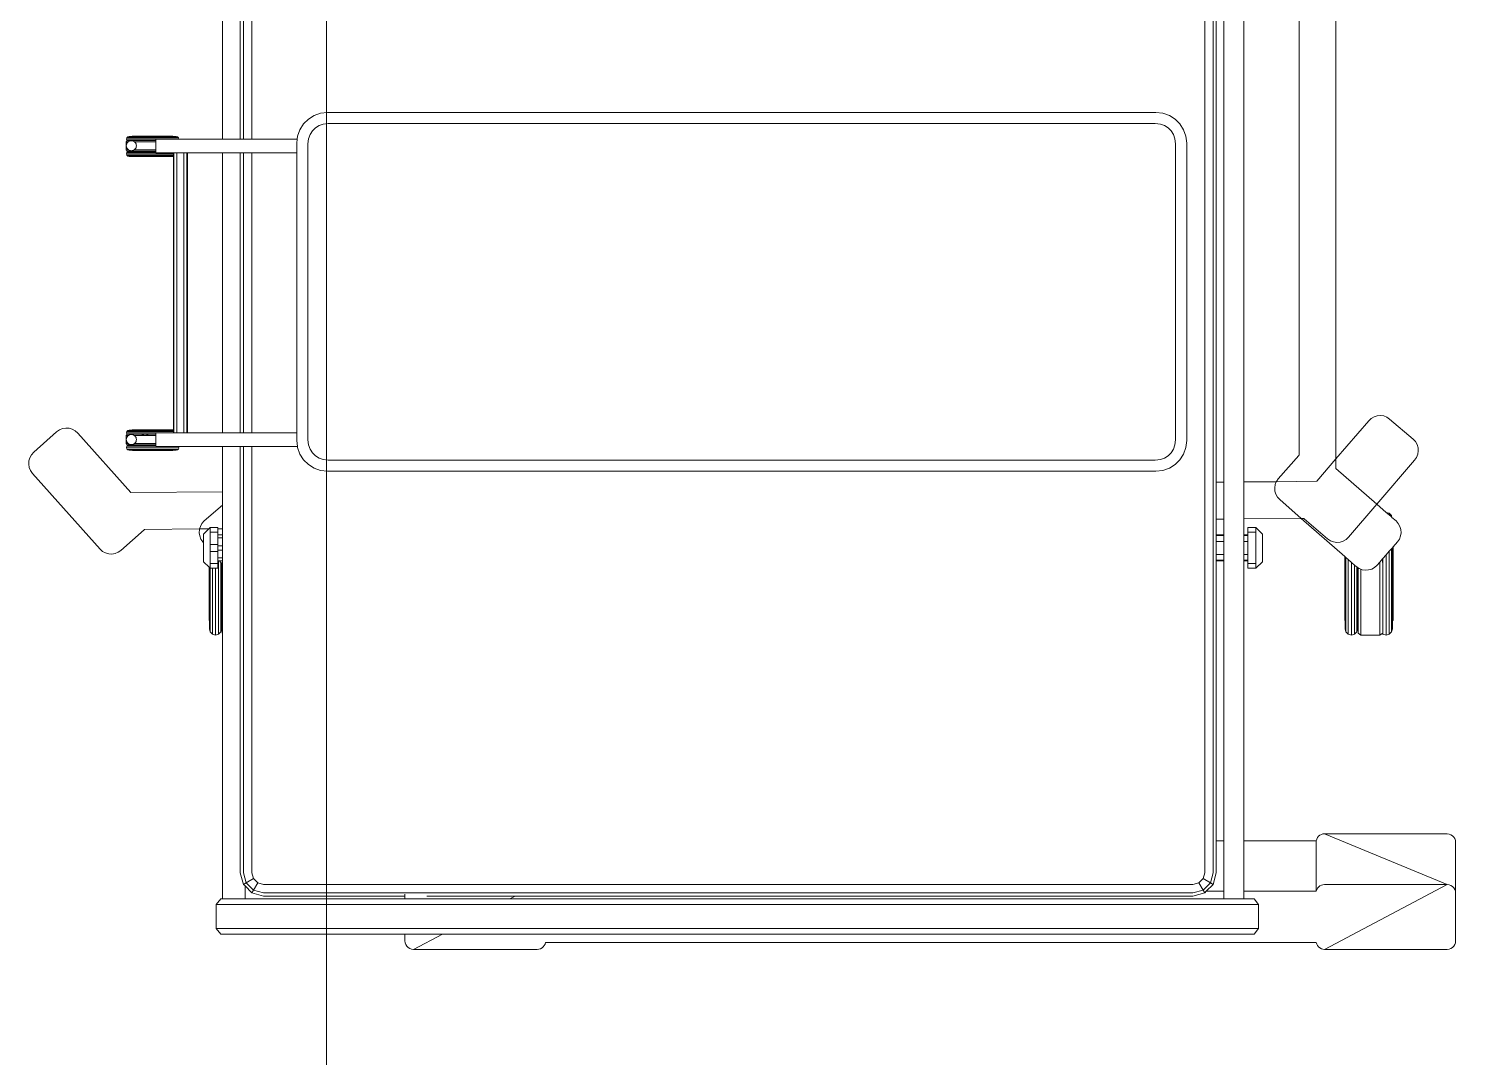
# Model space of a CAD drawing. Header units: millimetres. Extents: x -280308 to 6402717, y -14 to 2073074.
# Drawn here: x -2305 to -817, y 421997 to 423058 of the extents above; entities that cross this region are included whole.
import ezdxf
from ezdxf.enums import TextEntityAlignment as Align

# ---------------------------------------------------------------- set-up
doc = ezdxf.new("R2010")
doc.units = ezdxf.units.MM
doc.linetypes.add('I02_HIDDEN', pattern=[6, 4, -2])
doc.layers.get('0').update_dxf_attribs({"lineweight": 0})
for name, color, linetype, lineweight in [('A-FURN-EQPM', 177, 'Continuous', 0), ('A-Z22-T-Anno_Text', 152, 'Continuous', 9), ('A-Z774-E-Hidden', 142, 'I02_HIDDEN', 0)]:
    doc.layers.add(name, color=color, linetype=linetype, lineweight=lineweight)
doc.styles.add('TGF_A', font='arial.ttf')

# ---------------------------------------------------------------- blocks, each defined once
blk = doc.blocks.new('A$C872eac23')
at = {"color": 0, "linetype": 'ByBlock', "lineweight": -2}
for p, q in [((-0.4909, -2.1111), (-0.4909, -0.0817)), ((-0.4821, -2.1111), (-0.4821, -0.0817)), ((0.5013, -0.0817), (0.5013, -1.3546)), ((0.5101, -0.0817), (0.5101, -1.3546)), ((0.5133, -0.0817), (0.5133, -1.3546)), ((-0.5224, -0.4326), (-0.5224, -1.7081)), ((-0.5019, -0.4326), (-0.5019, -1.7083)), ((-0.4941, -0.4326), (-0.4941, -1.7084)), ((-0.6176, -0.543), (-0.6176, -1.6843)), ((0.5317, -1.3546), (0.5317, -1.1233)), ((-0.5795, -1.2092), (-0.5795, -1.6803)), ((-0.4603, -1.3447), (-0.4566, -1.3388)), ((-0.4566, -1.3388), (-0.4516, -1.3338)), ((-0.4516, -1.3338), (-0.4457, -1.3301)), ((-0.4457, -1.3301), (-0.439, -1.3277)), ((-0.439, -1.3277), (-0.4317, -1.3268)), ((-0.431, -1.3383), (-0.4364, -1.3389)), ((-0.4317, -1.3268), (0.4231, -1.3268)), ((0.4225, -1.3383), (-0.431, -1.3383)), ((0.4278, -1.3389), (0.4225, -1.3383)), ((0.4231, -1.3268), (0.4304, -1.3277)), ((0.4304, -1.3277), (0.4371, -1.3301)), ((0.4371, -1.3301), (0.443, -1.3338)), ((0.443, -1.3338), (0.448, -1.3388)), ((0.448, -1.3388), (0.4517, -1.3447)), ((-0.4636, -1.3587), (-0.4627, -1.3514)), ((-0.4627, -1.3514), (-0.4603, -1.3447)), ((-0.4499, -1.3498), (-0.4514, -1.354)), ((-0.4475, -1.346), (-0.4499, -1.3498)), ((-0.4444, -1.3429), (-0.4475, -1.346)), ((-0.4406, -1.3405), (-0.4444, -1.3429)), ((-0.4364, -1.3389), (-0.4406, -1.3405)), ((0.432, -1.3405), (0.4278, -1.3389)), ((0.4358, -1.3429), (0.432, -1.3405)), ((0.4389, -1.346), (0.4358, -1.3429)), ((0.4413, -1.3498), (0.4389, -1.346)), ((0.4429, -1.354), (0.4413, -1.3498)), ((0.4517, -1.3447), (0.4541, -1.3514)), ((0.4545, -1.3546), (0.4541, -1.3514)), ((0.577, -1.353), (0.5766, -1.3544)), ((0.578, -1.352), (0.577, -1.353)), ((0.577, -1.353), (0.6302, -1.353)), ((0.5781, -1.352), (0.578, -1.352)), ((0.5793, -1.3517), (0.5781, -1.352)), ((0.5781, -1.352), (0.629, -1.352)), ((0.5828, -1.3517), (0.5793, -1.3517)), ((0.583, -1.3513), (0.5828, -1.3517)), ((0.5828, -1.3517), (0.6247, -1.3516)), ((0.6245, -1.3512), (0.583, -1.3513)), ((0.6247, -1.3516), (0.6245, -1.3512)), ((0.6247, -1.3516), (0.6277, -1.3516)), ((0.6277, -1.3516), (0.6278, -1.3516)), ((0.6277, -1.3516), (0.6277, -1.3516)), ((0.6278, -1.3516), (0.629, -1.352)), ((0.629, -1.352), (0.6292, -1.352)), ((0.6292, -1.352), (0.6302, -1.353)), ((0.6302, -1.353), (0.6306, -1.3543)), ((-0.4636, -1.6652), (-0.4636, -1.3587)), ((-0.4514, -1.354), (-0.4521, -1.3593)), ((-0.4521, -1.3593), (-0.4521, -1.6646)), ((0.4435, -1.3593), (0.4429, -1.354)), ((0.4435, -1.6646), (0.4435, -1.3593)), ((0.4545, -1.3546), (0.455, -1.3587)), ((0.5013, -1.3546), (0.4545, -1.3546)), ((0.455, -1.3587), (0.455, -1.3687)), ((0.5101, -1.3546), (0.5013, -1.3546)), ((0.5133, -1.3546), (0.5101, -1.3546)), ((0.5317, -1.3546), (0.5133, -1.3546)), ((0.5767, -1.3546), (0.5317, -1.3546)), ((0.5766, -1.3544), (0.5767, -1.3546)), ((0.5821, -1.3544), (0.5766, -1.3544)), ((0.582, -1.3546), (0.5767, -1.3546)), ((0.582, -1.3546), (0.5821, -1.3544)), ((0.5822, -1.3546), (0.582, -1.3546)), ((0.5821, -1.3544), (0.5822, -1.3544)), ((0.5822, -1.3544), (0.6306, -1.3543)), ((0.5822, -1.3544), (0.5822, -1.3546)), ((0.5822, -1.3546), (0.6005, -1.3546)), ((0.6005, -1.3546), (0.6005, -1.3557)), ((0.6005, -1.3557), (0.6005, -1.356)), ((0.6005, -1.3557), (0.6302, -1.3557)), ((0.6005, -1.356), (0.6005, -1.3572)), ((0.6005, -1.3572), (0.6005, -1.3654)), ((0.6189, -1.3572), (0.6005, -1.3572)), ((0.6005, -1.3654), (0.6005, -1.3667)), ((0.6189, -1.3654), (0.6005, -1.3654)), ((0.6005, -1.3667), (0.6005, -1.3669)), ((0.6005, -1.3667), (0.6253, -1.3667)), ((0.6005, -1.3669), (0.6005, -1.3673)), ((0.6005, -1.3669), (0.6253, -1.3669)), ((0.6005, -1.3673), (0.629, -1.3672)), ((0.6005, -1.3673), (0.6005, -1.3683)), ((0.6005, -1.3683), (0.6302, -1.3682)), ((0.6005, -1.3683), (0.6005, -1.3687)), ((0.6085, -1.3559), (0.6099, -1.3559)), ((0.6129, -1.3559), (0.6149, -1.3559)), ((0.617, -1.3559), (0.6191, -1.3559)), ((0.6189, -1.3572), (0.6227, -1.3571)), ((0.6228, -1.3655), (0.6189, -1.3654)), ((0.6271, -1.3559), (0.6205, -1.3559)), ((0.6205, -1.3613), (0.6206, -1.3603)), ((0.6206, -1.3623), (0.6205, -1.3613)), ((0.6206, -1.3603), (0.6209, -1.3593)), ((0.6209, -1.3633), (0.6206, -1.3623)), ((0.6209, -1.3593), (0.6214, -1.3584)), ((0.6214, -1.3642), (0.6209, -1.3633)), ((0.6214, -1.3584), (0.622, -1.3576)), ((0.6221, -1.3649), (0.6214, -1.3642)), ((0.622, -1.3576), (0.6227, -1.3571)), ((0.6228, -1.3655), (0.6221, -1.3649)), ((0.6227, -1.3571), (0.6228, -1.357)), ((0.6228, -1.357), (0.6237, -1.3565)), ((0.6228, -1.3656), (0.6228, -1.3655)), ((0.6237, -1.3661), (0.6228, -1.3656)), ((0.6237, -1.3565), (0.6247, -1.3562)), ((0.6247, -1.3663), (0.6237, -1.3661)), ((0.6247, -1.3562), (0.6257, -1.3561)), ((0.6257, -1.3664), (0.6247, -1.3663)), ((0.6253, -1.3667), (0.6253, -1.3669)), ((0.6253, -1.3667), (0.6301, -1.3667)), ((0.6253, -1.3669), (0.6278, -1.3669)), ((0.6257, -1.3561), (0.6267, -1.3562)), ((0.6257, -1.3561), (0.6257, -1.3561)), ((0.6257, -1.3664), (0.6267, -1.3663)), ((0.6267, -1.3562), (0.6277, -1.3565)), ((0.6277, -1.3661), (0.6267, -1.3663)), ((0.6287, -1.3559), (0.6275, -1.3559)), ((0.6277, -1.3565), (0.6286, -1.357)), ((0.6286, -1.3656), (0.6277, -1.3661)), ((0.6278, -1.3669), (0.629, -1.3672)), ((0.6288, -1.3572), (0.6286, -1.357)), ((0.6286, -1.3656), (0.6289, -1.3654)), ((0.6288, -1.3654), (0.6286, -1.3656)), ((0.6288, -1.3572), (0.6289, -1.3572)), ((0.6288, -1.3572), (0.6293, -1.3576)), ((0.6294, -1.3649), (0.6288, -1.3654)), ((0.6288, -1.3654), (0.6289, -1.3654)), ((0.6289, -1.3572), (0.6293, -1.3576)), ((0.6289, -1.3572), (0.631, -1.3572)), ((0.6289, -1.3654), (0.6304, -1.3654)), ((0.629, -1.3672), (0.6292, -1.3672)), ((0.6291, -1.3559), (0.6297, -1.3559)), ((0.6292, -1.3672), (0.6302, -1.3682)), ((0.6293, -1.3576), (0.63, -1.3584)), ((0.63, -1.3641), (0.6294, -1.3649)), ((0.63, -1.3559), (0.6298, -1.3559)), ((0.6302, -1.3557), (0.63, -1.3559)), ((0.6301, -1.3559), (0.63, -1.3559)), ((0.6305, -1.3593), (0.63, -1.3584)), ((0.6305, -1.3633), (0.63, -1.3641)), ((0.631, -1.3572), (0.6301, -1.3559)), ((0.631, -1.3654), (0.6301, -1.3667)), ((0.6306, -1.3543), (0.6302, -1.3557)), ((0.6302, -1.3682), (0.6306, -1.3696)), ((0.631, -1.3654), (0.6304, -1.3654)), ((0.6308, -1.3603), (0.6305, -1.3593)), ((0.6308, -1.3623), (0.6305, -1.3633)), ((0.6309, -1.3613), (0.6308, -1.3603)), ((0.6308, -1.3623), (0.6309, -1.3613)), ((0.631, -1.3572), (0.631, -1.3654)), ((0.455, -1.6575), (0.455, -1.3687)), ((0.455, -1.3687), (0.5013, -1.3687)), ((0.5013, -1.6575), (0.5013, -1.3687)), ((0.5013, -1.3687), (0.5101, -1.3687)), ((0.5101, -1.6575), (0.5101, -1.3687)), ((0.5101, -1.3687), (0.5133, -1.3687)), ((0.5133, -1.6575), (0.5133, -1.3687)), ((0.5133, -1.3687), (0.5317, -1.3687)), ((0.5317, -1.6575), (0.5317, -1.3687)), ((0.5317, -1.3687), (0.5679, -1.3687)), ((0.5679, -1.3687), (0.5679, -1.6573)), ((0.5679, -1.3687), (0.5683, -1.3687)), ((0.5683, -1.3687), (0.5683, -1.6573)), ((0.5714, -1.3687), (0.5683, -1.3687)), ((0.5714, -1.3687), (0.5714, -1.6573)), ((0.5714, -1.3687), (0.5786, -1.3687)), ((0.5786, -1.3687), (0.5786, -1.6573)), ((0.5786, -1.3687), (0.5818, -1.3687)), ((0.5818, -1.3687), (0.5818, -1.6573)), ((0.5818, -1.3687), (0.5822, -1.3687)), ((0.5822, -1.3697), (0.5822, -1.3687)), ((0.5822, -1.3687), (0.6005, -1.3687)), ((0.5822, -1.3697), (0.6306, -1.3696)), ((0.5822, -1.3711), (0.5822, -1.3697)), ((0.5822, -1.3711), (0.6302, -1.371)), ((0.5822, -1.3721), (0.5822, -1.3711)), ((0.5822, -1.3721), (0.6291, -1.372)), ((0.5822, -1.3724), (0.5822, -1.3721)), ((0.5822, -1.6547), (0.5822, -1.3724)), ((0.5822, -1.3724), (0.583, -1.3724)), ((0.583, -1.3724), (0.583, -1.3725)), ((0.6246, -1.3724), (0.583, -1.3724)), ((0.583, -1.3725), (0.6245, -1.3725)), ((0.6246, -1.3724), (0.6245, -1.3725)), ((0.6246, -1.3724), (0.6277, -1.3724)), ((0.6278, -1.3723), (0.6277, -1.3724)), ((0.6279, -1.3724), (0.6278, -1.3723)), ((0.6291, -1.372), (0.6279, -1.3724)), ((0.6291, -1.372), (0.6292, -1.372)), ((0.6302, -1.371), (0.6292, -1.372)), ((0.6306, -1.3696), (0.6302, -1.371)), ((-0.6972, -1.664), (-0.673, -1.6432)), ((-0.673, -1.6432), (-0.6701, -1.6413)), ((-0.6701, -1.6413), (-0.6669, -1.64)), ((-0.6669, -1.64), (-0.6636, -1.6396)), ((-0.6636, -1.6396), (-0.6602, -1.6398)), ((-0.6602, -1.6398), (-0.657, -1.6408)), ((-0.657, -1.6408), (-0.654, -1.6425)), ((-0.654, -1.6425), (-0.6514, -1.6449)), ((-0.6514, -1.6449), (-0.6176, -1.6843)), ((-0.6996, -1.6665), (-0.6972, -1.664)), ((-0.4627, -1.6725), (-0.4636, -1.6652)), ((-0.4521, -1.6646), (-0.4514, -1.6699)), ((0.4429, -1.6699), (0.4435, -1.6646)), ((0.455, -1.6652), (0.4542, -1.6716)), ((0.455, -1.6575), (0.455, -1.6652)), ((0.5013, -1.6575), (0.455, -1.6575)), ((0.5101, -1.6575), (0.5013, -1.6575)), ((0.5133, -1.6575), (0.5101, -1.6575)), ((0.5317, -1.6575), (0.5133, -1.6575)), ((0.5766, -1.6575), (0.5317, -1.6575)), ((0.5679, -1.6573), (0.5683, -1.6573)), ((0.5714, -1.6573), (0.5683, -1.6573)), ((0.5714, -1.6573), (0.5766, -1.6573)), ((0.5766, -1.6573), (0.5766, -1.6574)), ((0.5766, -1.6573), (0.5786, -1.6573)), ((0.5766, -1.6574), (0.5766, -1.6575)), ((0.5766, -1.6574), (0.5821, -1.6574)), ((0.5821, -1.6575), (0.5766, -1.6575)), ((0.5818, -1.6573), (0.5786, -1.6573)), ((0.5818, -1.6573), (0.5822, -1.6573)), ((0.5821, -1.6575), (0.5821, -1.6574)), ((0.5821, -1.6574), (0.5822, -1.6574)), ((0.5822, -1.6575), (0.5821, -1.6575)), ((0.5822, -1.655), (0.5822, -1.6547)), ((0.5822, -1.6547), (0.5828, -1.6547)), ((0.5822, -1.656), (0.5822, -1.655)), ((0.5822, -1.655), (0.629, -1.655)), ((0.5822, -1.6573), (0.5822, -1.656)), ((0.5822, -1.656), (0.6302, -1.656)), ((0.5822, -1.6574), (0.6306, -1.6573)), ((0.5822, -1.6574), (0.5822, -1.6575)), ((0.5822, -1.6575), (0.6005, -1.6575)), ((0.583, -1.6543), (0.5828, -1.6547)), ((0.5828, -1.6547), (0.6247, -1.6546)), ((0.6245, -1.6542), (0.583, -1.6543)), ((0.6005, -1.6575), (0.6005, -1.6587)), ((0.6005, -1.6587), (0.6005, -1.659)), ((0.6005, -1.6587), (0.6302, -1.6587)), ((0.6005, -1.659), (0.6005, -1.6602)), ((0.6005, -1.6602), (0.6005, -1.6685)), ((0.6189, -1.6602), (0.6005, -1.6602)), ((0.6085, -1.659), (0.6099, -1.659)), ((0.6129, -1.659), (0.6149, -1.659)), ((0.617, -1.6589), (0.6191, -1.6589)), ((0.6189, -1.6602), (0.6227, -1.6601)), ((0.6271, -1.6589), (0.6205, -1.6589)), ((0.6205, -1.6643), (0.6206, -1.6633)), ((0.6206, -1.6653), (0.6205, -1.6643)), ((0.6206, -1.6633), (0.6209, -1.6623)), ((0.6209, -1.6663), (0.6206, -1.6653)), ((0.6209, -1.6623), (0.6214, -1.6614)), ((0.6214, -1.6614), (0.622, -1.6606)), ((0.622, -1.6606), (0.6227, -1.6601)), ((0.6227, -1.6601), (0.6228, -1.66)), ((0.6228, -1.66), (0.6237, -1.6595)), ((0.6237, -1.6595), (0.6247, -1.6592)), ((0.6247, -1.6546), (0.6245, -1.6542)), ((0.6247, -1.6546), (0.6277, -1.6546)), ((0.6247, -1.6592), (0.6257, -1.6591)), ((0.6257, -1.6591), (0.6267, -1.6592)), ((0.6257, -1.6591), (0.6257, -1.6591)), ((0.6263, -1.719), (0.6811, -1.6576)), ((0.6267, -1.6592), (0.6277, -1.6595)), ((0.6287, -1.6589), (0.6275, -1.6589)), ((0.6277, -1.6546), (0.6278, -1.6546)), ((0.6277, -1.6546), (0.6277, -1.6546)), ((0.6277, -1.6595), (0.6286, -1.66)), ((0.6278, -1.6546), (0.629, -1.655)), ((0.6288, -1.6602), (0.6286, -1.66)), ((0.6288, -1.6602), (0.6289, -1.6602)), ((0.6288, -1.6602), (0.6293, -1.6606)), ((0.6289, -1.6602), (0.6293, -1.6606)), ((0.6289, -1.6602), (0.631, -1.6602)), ((0.6292, -1.655), (0.629, -1.655)), ((0.6291, -1.6589), (0.6297, -1.6589)), ((0.6292, -1.655), (0.6302, -1.656)), ((0.6293, -1.6606), (0.63, -1.6614)), ((0.63, -1.6589), (0.6298, -1.6589)), ((0.6302, -1.6587), (0.63, -1.6589)), ((0.6301, -1.6589), (0.63, -1.6589)), ((0.6305, -1.6623), (0.63, -1.6614)), ((0.631, -1.6602), (0.6301, -1.6589)), ((0.6302, -1.656), (0.6306, -1.6573)), ((0.6306, -1.6573), (0.6302, -1.6587)), ((0.6308, -1.6633), (0.6305, -1.6623)), ((0.6308, -1.6653), (0.6305, -1.6663)), ((0.6309, -1.6643), (0.6308, -1.6633)), ((0.6308, -1.6653), (0.6309, -1.6643)), ((0.631, -1.6602), (0.631, -1.6684)), ((0.6811, -1.6576), (0.6837, -1.6552)), ((0.6837, -1.6552), (0.6867, -1.6536)), ((0.6867, -1.6536), (0.69, -1.6527)), ((0.69, -1.6527), (0.6933, -1.6525)), ((0.6933, -1.6525), (0.6967, -1.653)), ((0.6967, -1.653), (0.6999, -1.6543)), ((0.6999, -1.6543), (0.7028, -1.6563)), ((0.7028, -1.6563), (0.7265, -1.6775)), ((-0.7025, -1.6761), (-0.7023, -1.6728)), ((-0.702, -1.6794), (-0.7025, -1.6761)), ((-0.7023, -1.6728), (-0.7013, -1.6695)), ((-0.7008, -1.6827), (-0.702, -1.6794)), ((-0.7013, -1.6695), (-0.6996, -1.6665)), ((-0.5795, -1.6803), (-0.5794, -1.6804)), ((-0.5794, -1.6804), (-0.5793, -1.6805)), ((-0.5794, -1.6804), (-0.5794, -1.6804)), ((-0.5793, -1.6805), (-0.5792, -1.6806)), ((-0.5792, -1.6806), (-0.5791, -1.6807)), ((-0.5792, -1.6806), (-0.5792, -1.6806)), ((-0.5791, -1.6807), (-0.5581, -1.7047)), ((-0.5791, -1.6807), (-0.5791, -1.6807)), ((-0.4603, -1.6793), (-0.4627, -1.6725)), ((-0.4566, -1.6852), (-0.4603, -1.6793)), ((-0.4514, -1.6699), (-0.4499, -1.6742)), ((-0.4499, -1.6742), (-0.4475, -1.6779)), ((-0.4475, -1.6779), (-0.4444, -1.6811)), ((0.4358, -1.6811), (0.4389, -1.6779)), ((0.4389, -1.6779), (0.4413, -1.6742)), ((0.4413, -1.6742), (0.4429, -1.6699)), ((0.4517, -1.6793), (0.448, -1.6852)), ((0.4541, -1.6725), (0.4517, -1.6793)), ((0.4541, -1.6725), (0.4542, -1.6716)), ((0.4542, -1.6716), (0.5013, -1.6716)), ((0.5013, -2.1111), (0.5013, -1.6716)), ((0.5013, -1.6716), (0.5101, -1.6716)), ((0.5101, -2.1111), (0.5101, -1.6716)), ((0.5101, -1.6716), (0.5133, -1.6716)), ((0.5133, -2.1111), (0.5133, -1.6716)), ((0.5133, -1.6716), (0.5317, -1.6716)), ((0.5317, -1.7181), (0.5317, -1.6716)), ((0.5769, -1.6716), (0.5317, -1.6716)), ((0.5769, -1.6716), (0.5766, -1.6727)), ((0.5766, -1.6727), (0.6306, -1.6726)), ((0.5766, -1.6727), (0.577, -1.6741)), ((0.5769, -1.6716), (0.6005, -1.6716)), ((0.577, -1.6741), (0.6302, -1.674)), ((0.577, -1.6741), (0.578, -1.6751)), ((0.5782, -1.6751), (0.578, -1.6751)), ((0.5782, -1.6751), (0.6291, -1.675)), ((0.5782, -1.6751), (0.5794, -1.6754)), ((0.5794, -1.6754), (0.583, -1.6754)), ((0.583, -1.6754), (0.583, -1.6756)), ((0.583, -1.6754), (0.6246, -1.6754)), ((0.583, -1.6756), (0.6245, -1.6755)), ((0.6189, -1.6684), (0.6005, -1.6685)), ((0.6005, -1.6685), (0.6005, -1.6697)), ((0.6005, -1.6697), (0.6005, -1.6699)), ((0.6005, -1.6697), (0.6253, -1.6697)), ((0.6005, -1.6699), (0.6005, -1.6703)), ((0.6005, -1.6699), (0.6253, -1.6699)), ((0.6005, -1.6703), (0.6005, -1.6713)), ((0.6005, -1.6703), (0.629, -1.6703)), ((0.6005, -1.6713), (0.6005, -1.6716)), ((0.6005, -1.6713), (0.6302, -1.6713)), ((0.6228, -1.6685), (0.6189, -1.6684)), ((0.6214, -1.6672), (0.6209, -1.6663)), ((0.6221, -1.668), (0.6214, -1.6672)), ((0.6228, -1.6685), (0.6221, -1.668)), ((0.6228, -1.6686), (0.6228, -1.6685)), ((0.6237, -1.6691), (0.6228, -1.6686)), ((0.6247, -1.6694), (0.6237, -1.6691)), ((0.6246, -1.6754), (0.6245, -1.6755)), ((0.6246, -1.6754), (0.6279, -1.6754)), ((0.6257, -1.6695), (0.6247, -1.6694)), ((0.6253, -1.6697), (0.6253, -1.6699)), ((0.6253, -1.6697), (0.6301, -1.6697)), ((0.6253, -1.6699), (0.6277, -1.6699)), ((0.6257, -1.6695), (0.6267, -1.6694)), ((0.6277, -1.6691), (0.6267, -1.6694)), ((0.6286, -1.6686), (0.6277, -1.6691)), ((0.6278, -1.6699), (0.6277, -1.6699)), ((0.6278, -1.6699), (0.6278, -1.6699)), ((0.6278, -1.6699), (0.629, -1.6703)), ((0.6291, -1.675), (0.6279, -1.6754)), ((0.6286, -1.6686), (0.6289, -1.6684)), ((0.6288, -1.6684), (0.6286, -1.6686)), ((0.6294, -1.6679), (0.6288, -1.6684)), ((0.6288, -1.6684), (0.6289, -1.6684)), ((0.6289, -1.6684), (0.6304, -1.6684)), ((0.629, -1.6703), (0.6292, -1.6703)), ((0.6292, -1.675), (0.6291, -1.675)), ((0.6292, -1.6703), (0.6302, -1.6713)), ((0.6302, -1.674), (0.6292, -1.675)), ((0.63, -1.6672), (0.6294, -1.6679)), ((0.6305, -1.6663), (0.63, -1.6672)), ((0.631, -1.6684), (0.6301, -1.6697)), ((0.6302, -1.6713), (0.6306, -1.6726)), ((0.6306, -1.6726), (0.6302, -1.674)), ((0.631, -1.6684), (0.6304, -1.6684)), ((0.7265, -1.6775), (0.7288, -1.6801)), ((0.7288, -1.6801), (0.7305, -1.6831)), ((-0.6988, -1.6856), (-0.7008, -1.6827)), ((-0.6598, -1.731), (-0.6988, -1.6856)), ((-0.6598, -1.731), (-0.6176, -1.6941)), ((-0.6176, -1.6843), (-0.5978, -1.7074)), ((-0.6176, -1.6941), (-0.6176, -1.6843)), ((-0.4516, -1.6901), (-0.4566, -1.6852)), ((-0.4457, -1.6939), (-0.4516, -1.6901)), ((-0.439, -1.6963), (-0.4457, -1.6939)), ((-0.4444, -1.6811), (-0.4406, -1.6835)), ((-0.4406, -1.6835), (-0.4364, -1.685)), ((-0.4364, -1.685), (-0.431, -1.6856)), ((-0.431, -1.6856), (0.4225, -1.6856)), ((0.4225, -1.6856), (0.4278, -1.685)), ((0.4278, -1.685), (0.432, -1.6835)), ((0.4371, -1.6939), (0.4304, -1.6963)), ((0.432, -1.6835), (0.4358, -1.6811)), ((0.443, -1.6901), (0.4371, -1.6939)), ((0.448, -1.6852), (0.443, -1.6901)), ((0.7311, -1.6931), (0.7298, -1.6963)), ((0.7305, -1.6831), (0.7314, -1.6864)), ((0.7316, -1.6898), (0.7311, -1.6931)), ((0.7314, -1.6864), (0.7316, -1.6898)), ((-0.5978, -1.7074), (-0.556, -1.7078)), ((-0.5581, -1.7047), (-0.5561, -1.7076)), ((-0.5561, -1.7076), (-0.556, -1.7078)), ((-0.5224, -1.7081), (-0.556, -1.7078)), ((-0.556, -1.7078), (-0.5549, -1.7108)), ((-0.5224, -1.7081), (-0.5224, -1.7462)), ((-0.5019, -1.7083), (-0.4941, -1.7084)), ((-0.5019, -1.7083), (-0.5019, -1.7464)), ((-0.4941, -1.7084), (-0.4941, -1.7465)), ((-0.4317, -1.6971), (-0.439, -1.6963)), ((0.4231, -1.6971), (-0.4317, -1.6971)), ((0.4304, -1.6963), (0.4231, -1.6971)), ((0.7277, -1.6992), (0.658, -1.7773)), ((0.7298, -1.6963), (0.7277, -1.6992)), ((-0.5572, -1.7237), (-0.5596, -1.7263)), ((-0.5555, -1.7207), (-0.5572, -1.7237)), ((-0.5546, -1.7175), (-0.5555, -1.7207)), ((-0.5549, -1.7108), (-0.5544, -1.7141)), ((-0.5544, -1.7141), (-0.5546, -1.7175)), ((0.5317, -1.7181), (0.6263, -1.719)), ((0.5317, -1.7319), (0.5317, -1.7181)), ((-0.6749, -1.7426), (-0.6726, -1.7403)), ((-0.6726, -1.7403), (-0.6695, -1.7395)), ((-0.6726, -1.7421), (-0.6695, -1.7395)), ((-0.6726, -1.7403), (-0.6726, -1.7421)), ((-0.6695, -1.7395), (-0.6598, -1.731)), ((-0.6306, -1.7651), (-0.6598, -1.731)), ((-0.5596, -1.7263), (-0.5817, -1.7456)), ((0.5317, -1.7319), (0.5504, -1.7483)), ((0.5317, -1.7563), (0.5317, -1.7319)), ((-0.6846, -1.7571), (-0.6836, -1.7539)), ((-0.6836, -1.7539), (-0.6819, -1.7509)), ((-0.6819, -1.7509), (-0.6796, -1.7483)), ((-0.6796, -1.7483), (-0.6754, -1.7447)), ((-0.6754, -1.7447), (-0.6749, -1.7426)), ((-0.6754, -1.7447), (-0.6749, -1.7442)), ((-0.6749, -1.7442), (-0.6726, -1.7421)), ((-0.6749, -1.7426), (-0.6749, -1.7442)), ((-0.5817, -1.7456), (-0.6268, -1.7851)), ((-0.5848, -1.746), (-0.609, -1.7667)), ((-0.5847, -1.7459), (-0.5848, -1.746)), ((-0.5848, -1.746), (-0.5848, -1.746)), ((-0.5846, -1.7458), (-0.5847, -1.7459)), ((-0.5847, -1.7459), (-0.5847, -1.7459)), ((-0.5845, -1.7457), (-0.5846, -1.7458)), ((-0.5844, -1.7456), (-0.5845, -1.7457)), ((-0.5845, -1.7457), (-0.5845, -1.7457)), ((-0.5817, -1.7456), (-0.5844, -1.7456)), ((-0.5817, -1.7456), (-0.5224, -1.7462)), ((-0.5348, -1.7551), (-0.5416, -1.762)), ((-0.5267, -1.7551), (-0.5348, -1.7551)), ((-0.5348, -1.7551), (-0.5348, -1.76)), ((-0.5267, -1.7551), (-0.5267, -1.76)), ((-0.5224, -1.7462), (-0.5224, -1.7626)), ((-0.5019, -1.7464), (-0.4941, -1.7465)), ((-0.5019, -1.7464), (-0.5019, -1.7626)), ((-0.4941, -1.7465), (-0.4941, -1.7626)), ((0.5444, -1.7551), (0.5363, -1.7551)), ((0.5363, -1.7563), (0.5363, -1.7551)), ((0.5456, -1.7564), (0.5444, -1.7551)), ((0.5444, -1.7551), (0.5444, -1.76)), ((0.5504, -1.7483), (0.5528, -1.7509)), ((0.5528, -1.7509), (0.5545, -1.7539)), ((0.5545, -1.7539), (0.5552, -1.7565)), ((-0.6848, -1.7605), (-0.6846, -1.7571)), ((-0.6843, -1.7638), (-0.6848, -1.7605)), ((-0.683, -1.767), (-0.6843, -1.7638)), ((-0.681, -1.7699), (-0.683, -1.767)), ((-0.6766, -1.775), (-0.681, -1.7699)), ((-0.628, -1.7675), (-0.6306, -1.7651)), ((-0.625, -1.7692), (-0.628, -1.7675)), ((-0.6218, -1.7702), (-0.625, -1.7692)), ((-0.6185, -1.7704), (-0.6218, -1.7702)), ((-0.6151, -1.77), (-0.6185, -1.7704)), ((-0.6119, -1.7687), (-0.6151, -1.77)), ((-0.609, -1.7667), (-0.6119, -1.7687)), ((-0.5416, -1.762), (-0.5416, -1.7903)), ((-0.5267, -1.76), (-0.5348, -1.76)), ((-0.5348, -1.76), (-0.5348, -1.7922)), ((-0.5267, -1.7626), (-0.5267, -1.76)), ((-0.5224, -1.7626), (-0.5267, -1.7626)), ((-0.5267, -1.7626), (-0.5267, -1.7634)), ((-0.5267, -1.7634), (-0.5224, -1.7634)), ((-0.5267, -1.7694), (-0.5267, -1.7634)), ((-0.5224, -1.7694), (-0.5267, -1.7694)), ((-0.5267, -1.7694), (-0.5267, -1.7829)), ((-0.5224, -1.7626), (-0.5224, -1.7634)), ((-0.5224, -1.7634), (-0.5224, -1.7694)), ((-0.5224, -1.7694), (-0.5224, -1.7829)), ((-0.4941, -1.7626), (-0.5019, -1.7626)), ((-0.5019, -1.7634), (-0.5019, -1.7626)), ((-0.5019, -1.7634), (-0.4941, -1.7634)), ((-0.5019, -1.7694), (-0.5019, -1.7634)), ((-0.4941, -1.7694), (-0.5019, -1.7694)), ((-0.5019, -1.7829), (-0.5019, -1.7694)), ((-0.4941, -1.7626), (-0.4941, -1.7634)), ((-0.4941, -1.7634), (-0.4941, -1.7694)), ((-0.4941, -1.7694), (-0.4941, -1.7829)), ((0.5363, -1.7563), (0.5317, -1.7563)), ((0.5317, -1.7626), (0.5317, -1.7563)), ((0.5363, -1.7626), (0.5317, -1.7626)), ((0.5317, -1.7658), (0.5317, -1.7626)), ((0.5317, -1.7658), (0.5363, -1.7658)), ((0.5317, -1.7738), (0.5317, -1.7658)), ((0.5363, -1.76), (0.5363, -1.7563)), ((0.5363, -1.76), (0.5363, -1.7626)), ((0.5363, -1.76), (0.5444, -1.76)), ((0.5363, -1.7626), (0.5363, -1.7658)), ((0.5363, -1.7725), (0.5363, -1.7658)), ((0.5444, -1.76), (0.5444, -1.7725)), ((0.5511, -1.762), (0.5456, -1.7564)), ((0.5552, -1.7565), (0.5456, -1.7564)), ((0.5511, -1.7708), (0.5511, -1.762)), ((0.5519, -1.7699), (0.5511, -1.7708)), ((0.5539, -1.767), (0.5519, -1.7699)), ((0.5551, -1.7638), (0.5539, -1.767)), ((0.5556, -1.7605), (0.5551, -1.7638)), ((0.5552, -1.7565), (0.6122, -1.757)), ((0.5552, -1.7565), (0.5554, -1.7571)), ((0.5554, -1.7571), (0.5556, -1.7605)), ((0.6122, -1.757), (0.6126, -1.7574)), ((0.6364, -1.7786), (0.6126, -1.7574)), ((-0.6758, -1.7759), (-0.6766, -1.775)), ((-0.6766, -1.775), (-0.6766, -1.851)), ((-0.6749, -1.7769), (-0.6758, -1.7759)), ((-0.6758, -1.8514), (-0.6758, -1.7759)), ((-0.6726, -1.7796), (-0.6749, -1.7769)), ((-0.6749, -1.8627), (-0.6749, -1.7769)), ((-0.6693, -1.7833), (-0.6726, -1.7796)), ((-0.6726, -1.8651), (-0.6726, -1.7796)), ((-0.6661, -1.7869), (-0.6693, -1.7833)), ((-0.6693, -1.7833), (-0.6693, -1.866)), ((-0.6268, -1.7851), (-0.6271, -1.7854)), ((-0.6268, -1.851), (-0.6268, -1.7851)), ((-0.5224, -1.7829), (-0.5267, -1.7829)), ((-0.5267, -1.7829), (-0.5267, -1.7888)), ((-0.5224, -1.7829), (-0.5224, -1.7888)), ((-0.4941, -1.7829), (-0.5019, -1.7829)), ((-0.5019, -1.7888), (-0.5019, -1.7829)), ((-0.4941, -1.7829), (-0.4941, -1.7888)), ((0.5317, -1.7738), (0.5363, -1.7738)), ((0.5317, -1.7785), (0.5317, -1.7738)), ((0.5317, -1.7785), (0.5363, -1.7785)), ((0.5317, -1.7865), (0.5317, -1.7785)), ((0.5363, -1.7725), (0.5444, -1.7725)), ((0.5363, -1.7738), (0.5363, -1.7725)), ((0.5363, -1.7785), (0.5363, -1.7738)), ((0.5363, -1.7798), (0.5363, -1.7785)), ((0.5363, -1.7798), (0.5444, -1.7798)), ((0.5363, -1.7865), (0.5363, -1.7798)), ((0.5444, -1.7798), (0.5444, -1.7725)), ((0.5444, -1.7798), (0.5444, -1.7922)), ((0.5511, -1.7903), (0.5511, -1.7708)), ((0.6393, -1.7806), (0.6364, -1.7786)), ((0.6424, -1.7819), (0.6393, -1.7806)), ((0.6458, -1.7825), (0.6424, -1.7819)), ((0.6491, -1.7823), (0.6458, -1.7825)), ((0.6524, -1.7813), (0.6491, -1.7823)), ((0.6554, -1.7797), (0.6524, -1.7813)), ((0.658, -1.7773), (0.6554, -1.7797)), ((-0.6656, -1.7875), (-0.6661, -1.7869)), ((-0.6661, -1.7869), (-0.6661, -1.8651)), ((-0.6627, -1.7909), (-0.6656, -1.7875)), ((-0.6656, -1.7912), (-0.6656, -1.7878)), ((-0.6601, -1.7938), (-0.6627, -1.7909)), ((-0.6627, -1.7909), (-0.6627, -1.8661)), ((-0.6575, -1.7962), (-0.6601, -1.7938)), ((-0.6545, -1.7979), (-0.6575, -1.7962)), ((-0.6512, -1.7988), (-0.6545, -1.7979)), ((-0.6479, -1.7991), (-0.6512, -1.7988)), ((-0.6445, -1.7986), (-0.6479, -1.7991)), ((-0.6434, -1.7981), (-0.6445, -1.7986)), ((-0.6414, -1.7973), (-0.6434, -1.7981)), ((-0.6434, -1.7981), (-0.6434, -1.8661)), ((-0.6404, -1.7967), (-0.6414, -1.7973)), ((-0.6399, -1.7963), (-0.6404, -1.7967)), ((-0.6404, -1.8528), (-0.6404, -1.7967)), ((-0.6391, -1.7957), (-0.6399, -1.7963)), ((-0.6399, -1.8528), (-0.6399, -1.7963)), ((-0.6384, -1.7953), (-0.6391, -1.7957)), ((-0.6391, -1.8627), (-0.6391, -1.7957)), ((-0.6367, -1.7938), (-0.6384, -1.7953)), ((-0.6335, -1.791), (-0.6367, -1.7938)), ((-0.6367, -1.8651), (-0.6367, -1.7938)), ((-0.6303, -1.7882), (-0.6335, -1.791)), ((-0.6335, -1.791), (-0.6335, -1.866)), ((-0.6279, -1.7861), (-0.6303, -1.7882)), ((-0.6303, -1.7882), (-0.6303, -1.8651)), ((-0.6271, -1.7854), (-0.6279, -1.7861)), ((-0.6279, -1.7861), (-0.6279, -1.8627)), ((-0.6271, -1.7854), (-0.6271, -1.8511)), ((-0.5348, -1.7971), (-0.5416, -1.7903)), ((-0.5267, -1.7922), (-0.5348, -1.7922)), ((-0.5348, -1.7971), (-0.5348, -1.7922)), ((-0.5267, -1.7971), (-0.5348, -1.7971)), ((-0.5224, -1.7888), (-0.5267, -1.7888)), ((-0.5267, -1.7888), (-0.5267, -1.7896)), ((-0.5224, -1.7896), (-0.5267, -1.7896)), ((-0.5267, -1.7922), (-0.5267, -1.7896)), ((-0.5267, -1.7922), (-0.5267, -1.7971)), ((-0.5224, -1.7888), (-0.5224, -1.7896)), ((-0.5224, -1.7896), (-0.5224, -2.0781)), ((-0.4941, -1.7888), (-0.5019, -1.7888)), ((-0.5019, -1.7896), (-0.5019, -1.7888)), ((-0.4941, -1.7896), (-0.5019, -1.7896)), ((-0.5019, -1.7896), (-0.5019, -2.0781)), ((-0.4941, -1.7888), (-0.4941, -1.7896)), ((-0.4941, -1.7896), (-0.4941, -2.0781)), ((0.5317, -1.7865), (0.5363, -1.7865)), ((0.5317, -1.7896), (0.5317, -1.7865)), ((0.5317, -1.7896), (0.5346, -1.7896)), ((0.5317, -1.7929), (0.5317, -1.7896)), ((0.5319, -1.7928), (0.5317, -1.7929)), ((0.5317, -1.7929), (0.5317, -1.8641)), ((0.5324, -1.7922), (0.5319, -1.7928)), ((0.5319, -1.8528), (0.5319, -1.7928)), ((0.5333, -1.7912), (0.5324, -1.7922)), ((0.5324, -1.7922), (0.5324, -1.8528)), ((0.5346, -1.7896), (0.5333, -1.7912)), ((0.5333, -1.7912), (0.5333, -1.8627)), ((0.5346, -1.7896), (0.5356, -1.7896)), ((0.5356, -1.7896), (0.5363, -1.7896)), ((0.5356, -1.7896), (0.5356, -1.8651)), ((0.5363, -1.7865), (0.5363, -1.7896)), ((0.5363, -1.7896), (0.5363, -1.7922)), ((0.5363, -1.7922), (0.5444, -1.7922)), ((0.5363, -1.7922), (0.5363, -1.7971)), ((0.5363, -1.7971), (0.5388, -1.7971)), ((0.5388, -1.7971), (0.542, -1.7971)), ((0.5388, -1.866), (0.5388, -1.7971)), ((0.542, -1.7971), (0.5444, -1.7971)), ((0.542, -1.8651), (0.542, -1.7971)), ((0.5444, -1.7959), (0.5444, -1.7922)), ((0.5444, -1.7971), (0.5444, -1.7959)), ((0.5444, -1.7971), (0.5452, -1.7962)), ((0.5444, -1.7971), (0.5444, -1.7971)), ((0.5444, -1.7971), (0.5444, -1.8027)), ((0.5452, -1.7962), (0.5455, -1.7959)), ((0.5452, -1.7962), (0.5452, -1.8511)), ((0.5455, -1.7959), (0.5511, -1.7903)), ((0.5455, -1.851), (0.5455, -1.7959)), ((0.5444, -1.8627), (0.5444, -1.8027)), ((-0.6766, -1.851), (-0.6758, -1.8514)), ((-0.6758, -1.8595), (-0.6758, -1.8514)), ((-0.6758, -1.8595), (-0.6749, -1.8627)), ((-0.6404, -1.8528), (-0.6399, -1.8528)), ((-0.6404, -1.864), (-0.6404, -1.8528)), ((-0.6399, -1.8595), (-0.6399, -1.8528)), ((-0.6399, -1.8595), (-0.6391, -1.8627)), ((-0.6279, -1.8627), (-0.6271, -1.8595)), ((-0.6271, -1.8511), (-0.6268, -1.851)), ((-0.6271, -1.8511), (-0.6271, -1.8595)), ((0.5319, -1.8528), (0.5324, -1.8528)), ((0.5319, -1.864), (0.5319, -1.8528)), ((0.5324, -1.8595), (0.5324, -1.8528)), ((0.5324, -1.8595), (0.5333, -1.8627)), ((0.5444, -1.8627), (0.5452, -1.8595)), ((0.5452, -1.8511), (0.5455, -1.851)), ((0.5452, -1.8511), (0.5452, -1.8595)), ((-0.6749, -1.8627), (-0.6726, -1.8651)), ((-0.6726, -1.8651), (-0.6693, -1.866)), ((-0.6693, -1.866), (-0.6661, -1.8651)), ((-0.6661, -1.8651), (-0.6653, -1.8643)), ((-0.6654, -1.8642), (-0.6653, -1.8643)), ((-0.6653, -1.8643), (-0.6627, -1.8661)), ((-0.6627, -1.8661), (-0.6434, -1.8661)), ((-0.6434, -1.8661), (-0.6404, -1.864)), ((-0.6391, -1.8627), (-0.6367, -1.8651)), ((-0.6367, -1.8651), (-0.6335, -1.866)), ((-0.6335, -1.866), (-0.6303, -1.8651)), ((-0.6303, -1.8651), (-0.6279, -1.8627)), ((0.5317, -1.8641), (0.5319, -1.864)), ((0.5317, -1.8641), (0.5317, -2.1382)), ((0.5333, -1.8627), (0.5356, -1.8651)), ((0.5356, -1.8651), (0.5388, -1.866)), ((0.5388, -1.866), (0.542, -1.8651)), ((0.542, -1.8651), (0.5444, -1.8627)), ((-0.7409, -2.0779), (-0.7411, -2.0799)), ((-0.7411, -2.0799), (-0.7411, -2.1321)), ((-0.7402, -2.076), (-0.7409, -2.0779)), ((-0.7392, -2.0744), (-0.7402, -2.076)), ((-0.7378, -2.073), (-0.7392, -2.0744)), ((-0.7362, -2.0719), (-0.7378, -2.073)), ((-0.7343, -2.0713), (-0.7362, -2.0719)), ((-0.7323, -2.071), (-0.7343, -2.0713)), ((-0.6059, -2.071), (-0.7323, -2.1233)), ((-0.6059, -2.071), (-0.7323, -2.071)), ((-0.6042, -2.0712), (-0.6059, -2.071)), ((-0.6025, -2.0717), (-0.6042, -2.0712)), ((-0.601, -2.0725), (-0.6025, -2.0717)), ((-0.5997, -2.0736), (-0.601, -2.0725)), ((-0.5986, -2.0749), (-0.5997, -2.0736)), ((-0.5978, -2.0764), (-0.5986, -2.0749)), ((-0.5973, -2.0781), (-0.5978, -2.0764)), ((-0.5973, -2.1303), (-0.5973, -2.0781)), ((-0.5224, -2.0781), (-0.5973, -2.0781)), ((-0.5224, -2.0781), (-0.5224, -2.1303)), ((-0.4941, -2.0781), (-0.5019, -2.0781)), ((-0.5019, -2.1303), (-0.5019, -2.0781)), ((-0.4941, -2.1111), (-0.4941, -2.0781)), ((-0.4941, -2.1111), (-0.4909, -2.1232)), ((-0.4909, -2.1111), (-0.4881, -2.1215)), ((-0.4821, -2.1111), (-0.4805, -2.1171)), ((0.4996, -2.1171), (0.5013, -2.1111)), ((0.5073, -2.1215), (0.5101, -2.1111)), ((0.5101, -2.1232), (0.5133, -2.1111)), ((-0.7402, -2.1283), (-0.7392, -2.1266)), ((-0.7392, -2.1266), (-0.7378, -2.1252)), ((-0.7378, -2.1252), (-0.7362, -2.1242)), ((-0.7362, -2.1242), (-0.7343, -2.1235)), ((-0.7343, -2.1235), (-0.7323, -2.1233)), ((-0.7323, -2.1233), (-0.6059, -2.1233)), ((-0.6059, -2.1903), (-0.7323, -2.1233)), ((-0.6059, -2.1233), (-0.6042, -2.1235)), ((-0.6042, -2.1235), (-0.6025, -2.124)), ((-0.6025, -2.124), (-0.601, -2.1248)), ((-0.601, -2.1248), (-0.5997, -2.1259)), ((-0.5997, -2.1259), (-0.5986, -2.1272)), ((-0.5986, -2.1272), (-0.5978, -2.1287)), ((-0.4909, -2.1232), (-0.4881, -2.1215)), ((-0.4909, -2.1232), (-0.4837, -2.1303)), ((-0.4881, -2.1215), (-0.4805, -2.1171)), ((-0.4881, -2.1215), (-0.4805, -2.1292)), ((-0.4805, -2.1171), (-0.476, -2.1215)), ((-0.4805, -2.1292), (-0.476, -2.1215)), ((-0.476, -2.1215), (-0.47, -2.1232)), ((-0.47, -2.1232), (0.4892, -2.1232)), ((0.4892, -2.1232), (0.4952, -2.1215)), ((0.4952, -2.1215), (0.4996, -2.1171)), ((0.4996, -2.1292), (0.4952, -2.1215)), ((0.5073, -2.1215), (0.4996, -2.1171)), ((0.4996, -2.1292), (0.5073, -2.1215)), ((0.5013, -2.132), (0.5084, -2.1248)), ((0.5101, -2.1232), (0.5073, -2.1215)), ((0.5084, -2.1248), (0.5101, -2.1232)), ((0.5084, -2.1248), (0.5084, -2.1382)), ((-0.7411, -2.1321), (-0.7409, -2.1301)), ((-0.7411, -2.1814), (-0.7411, -2.1321)), ((-0.7409, -2.1301), (-0.7402, -2.1283)), ((-0.5978, -2.1287), (-0.5973, -2.1303)), ((-0.5973, -2.1303), (-0.5224, -2.1303)), ((-0.5378, -2.1439), (-0.5333, -2.1382)), ((-0.5333, -2.1382), (-0.5224, -2.1382)), ((-0.5224, -2.1303), (-0.5224, -2.1382)), ((-0.5224, -2.1382), (-0.5019, -2.1382)), ((-0.5019, -2.1303), (-0.4837, -2.1303)), ((-0.5019, -2.1382), (-0.5019, -2.1303)), ((-0.5019, -2.1382), (0.2351, -2.1382)), ((-0.4837, -2.1303), (-0.4821, -2.132)), ((-0.4821, -2.132), (-0.4805, -2.1292)), ((-0.4821, -2.132), (-0.47, -2.1352)), ((-0.4805, -2.1292), (-0.47, -2.132)), ((-0.47, -2.132), (0.4892, -2.132)), ((-0.47, -2.1352), (0.2295, -2.1352)), ((0.2351, -2.1382), (0.2295, -2.1352)), ((0.2295, -2.1352), (0.3208, -2.1352)), ((0.2351, -2.1382), (0.3433, -2.1382)), ((0.3433, -2.1333), (0.3433, -2.1352)), ((0.3433, -2.1352), (0.4892, -2.1352)), ((0.3433, -2.1352), (0.3433, -2.1382)), ((0.3433, -2.1382), (0.5084, -2.1382)), ((0.4892, -2.132), (0.4996, -2.1292)), ((0.4892, -2.1352), (0.5013, -2.132)), ((0.5013, -2.132), (0.4996, -2.1292)), ((0.5084, -2.1382), (0.5317, -2.1382)), ((0.5335, -2.1382), (0.5317, -2.1382)), ((0.538, -2.1439), (0.5335, -2.1382)), ((-0.5378, -2.1439), (-0.5378, -2.1688)), ((-0.5378, -2.1439), (0.538, -2.1439)), ((0.538, -2.1688), (0.538, -2.1439)), ((-0.5378, -2.1688), (-0.5333, -2.1746)), ((-0.5378, -2.1688), (0.538, -2.1688)), ((0.5335, -2.1746), (0.538, -2.1688)), ((-0.7409, -2.1835), (-0.7411, -2.1814)), ((-0.7402, -2.1853), (-0.7409, -2.1835)), ((-0.7392, -2.187), (-0.7402, -2.1853)), ((-0.5986, -2.1864), (-0.5997, -2.1877)), ((-0.5978, -2.1849), (-0.5986, -2.1864)), ((-0.5973, -2.1833), (-0.5978, -2.1849)), ((0.1981, -2.1832), (-0.5973, -2.1833)), ((-0.5333, -2.1746), (0.3045, -2.1746)), ((0.1986, -2.1849), (0.1981, -2.1832)), ((0.1995, -2.1864), (0.1986, -2.1849)), ((0.2005, -2.1877), (0.1995, -2.1864)), ((0.3344, -2.1903), (0.3045, -2.1746)), ((0.3045, -2.1746), (0.3433, -2.1746)), ((0.3424, -2.1853), (0.3414, -2.187)), ((0.3431, -2.1835), (0.3424, -2.1853)), ((0.3433, -2.1814), (0.3431, -2.1835)), ((0.3433, -2.1746), (0.3433, -2.1814)), ((0.3433, -2.1746), (0.5335, -2.1746)), ((-0.7378, -2.1883), (-0.7392, -2.187)), ((-0.7362, -2.1894), (-0.7378, -2.1883)), ((-0.7343, -2.19), (-0.7362, -2.1894)), ((-0.7323, -2.1903), (-0.7343, -2.19)), ((-0.6059, -2.1903), (-0.7323, -2.1903)), ((-0.6042, -2.1901), (-0.6059, -2.1903)), ((-0.6025, -2.1896), (-0.6042, -2.1901)), ((-0.601, -2.1888), (-0.6025, -2.1896)), ((-0.5997, -2.1877), (-0.601, -2.1888)), ((0.2018, -2.1888), (0.2005, -2.1877)), ((0.2033, -2.1896), (0.2018, -2.1888)), ((0.205, -2.1901), (0.2033, -2.1896)), ((0.2068, -2.1903), (0.205, -2.1901)), ((0.3344, -2.1903), (0.2068, -2.1903)), ((0.3365, -2.19), (0.3344, -2.1903)), ((0.3383, -2.1894), (0.3365, -2.19)), ((0.34, -2.1883), (0.3383, -2.1894)), ((0.3414, -2.187), (0.34, -2.1883))]:
    blk.add_line(p, q, dxfattribs=at)
blk = doc.blocks.new('A$C4404b510')
at = {"color": 0, "linetype": 'ByBlock', "lineweight": -2, "xscale": -1000.000000000013, "yscale": 1000.000000000013, "zscale": 1000.000000000008}
blk.add_blockref('A$C872eac23', (26118.8, 19300), dxfattribs=at)
blk = doc.blocks.new('*U529')
at = {"layer": 'A-Z774-E-Hidden', "color": 0, "lineweight": -2}
blk.add_lwpolyline([(0, -6.27594), (2.67854, -6.27594, 0.414214), (2.80354, -6.15094), (2.80354, -1.09583, 0.414214), (2.67854, -0.97083), (0, -0.97083), (-2.95218, -0.97083, 0.414214), (-3.07718, -1.09583), (-3.07718, -6.15094, 0.414214), (-2.95218, -6.27594)], format="xyb", close=True, dxfattribs=at)
at = {"color": 7, "lineweight": -2, "style": 'TGF_A', "flags": 8}
for tag, height, p in [('NOTE1', 0.0625, (0, 0.3375)), ('DET', 0.09375, (0, 0.09612)), ('SHT', 0.075, (0, -0.10211)), ('NOTE2', 0.0625, (0, -0.39942))]:
    blk.add_attdef(tag, text='', height=height, dxfattribs=at).set_placement(p, align=Align.MIDDLE)
blk = doc.blocks.new('2')
at = {"layer": 'A-FURN-EQPM', "ltscale": 0.25}
blk.add_blockref('A$C4404b510', (-27691.9, 404998.3), dxfattribs=at)
at = {"layer": 'A-Z22-T-Anno_Text', "color": 12, "lineweight": 20, "true_color": 0xd91215, "xscale": 4266.666666600002, "yscale": 4266.666666600002, "zscale": 4266.666666600002}
blk.add_blockref('*U529', (11131.9, 430231.5), dxfattribs=at)

msp = doc.modelspace()

# ---------------------------------------------------------------- block references
msp.add_blockref('2', (0, 0))

doc.saveas('drawing.dxf')
